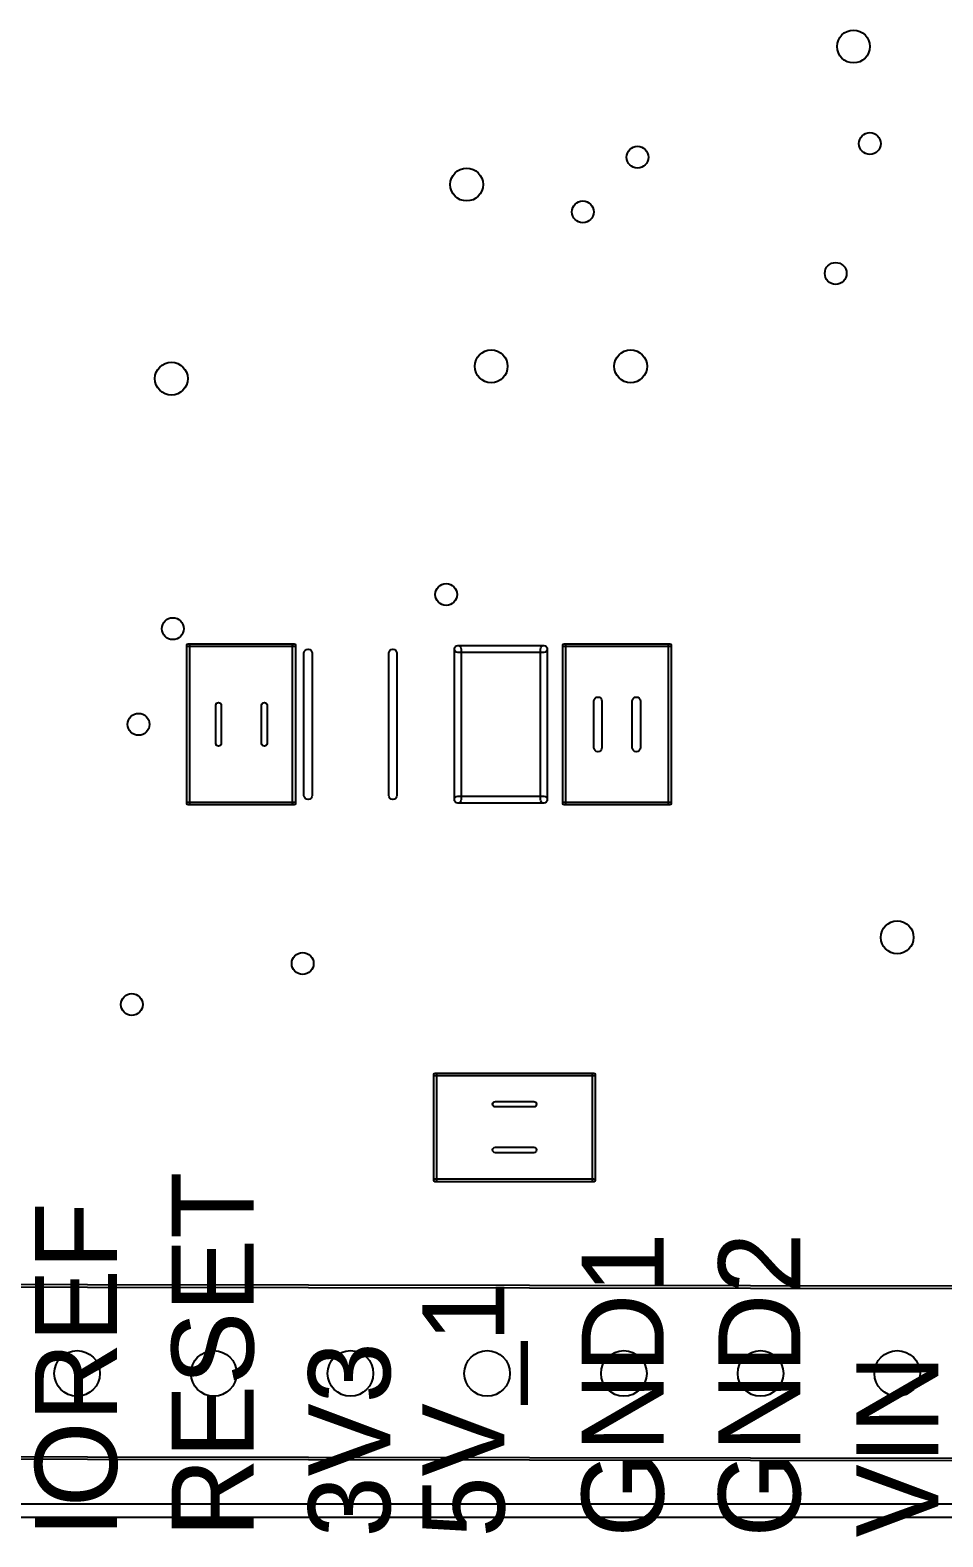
# Model space of a CAD drawing. Header units: inches. Extents: x -0.9 to 3.36, y -0.26 to 2.11.
# Drawn here: x 0.52 to 1.188, y -0.262 to 0.841 of the extents above; entities that cross this region are included whole.
import ezdxf

# ---------------------------------------------------------------- set-up
doc = ezdxf.new("R2010")
doc.units = ezdxf.units.IN
doc.header["$MEASUREMENT"] = 0
for name, color, linetype, lineweight in [('114', 7, 'Continuous', 0), ('20', 7, 'Continuous', 0), ('39', 7, 'Continuous', 0), ('44', 7, 'Continuous', 0), ('51', 7, 'Continuous', 0)]:
    doc.layers.add(name, color=color, linetype=linetype, lineweight=lineweight)

msp = doc.modelspace()

# ---------------------------------------------------------------- linework, layer by layer
at = {"layer": '20', "color": 53, "lineweight": 25}
msp.add_open_spline([(3.2143, -0.2376), (3.2143, -0.2376), (-0.607, -0.2376), (-0.607, -0.2376), (-0.6098, -0.2376), (-0.612, -0.2398), (-0.612, -0.2426), (-0.612, -0.2453), (-0.6098, -0.2476), (-0.607, -0.2476), (-0.607, -0.2476), (3.2143, -0.2476), (3.2143, -0.2476), (3.217, -0.2476), (3.2193, -0.2453), (3.2193, -0.2426), (3.2193, -0.2398), (3.217, -0.2376), (3.2143, -0.2376)], degree=3, knots=[0, 0, 0, 0, 1, 1, 1, 2, 2, 2, 3, 3, 3, 4, 4, 4, 5, 5, 5, 6, 6, 6, 6], dxfattribs=at)
at = {"layer": '39', "color": 12, "lineweight": 25}
for points in [[(0.6369, 0.2749), (0.6369, 0.2749), (0.6369, 0.3909), (0.6369, 0.3909), (0.6369, 0.3915), (0.6365, 0.3919), (0.6359, 0.3919), (0.6354, 0.3919), (0.6349, 0.3915), (0.6349, 0.3909), (0.6349, 0.3909), (0.6349, 0.2749), (0.6349, 0.2749), (0.6349, 0.2744), (0.6354, 0.2739), (0.6359, 0.2739), (0.6365, 0.2739), (0.6369, 0.2744), (0.6369, 0.2749)], [(0.6359, 0.3899), (0.6359, 0.3899), (0.7133, 0.3899), (0.7133, 0.3899), (0.7139, 0.3899), (0.7143, 0.3904), (0.7143, 0.3909), (0.7143, 0.3915), (0.7139, 0.3919), (0.7133, 0.3919), (0.7133, 0.3919), (0.6359, 0.3919), (0.6359, 0.3919), (0.6354, 0.3919), (0.6349, 0.3915), (0.6349, 0.3909), (0.6349, 0.3904), (0.6354, 0.3899), (0.6359, 0.3899)], [(0.7123, 0.3909), (0.7123, 0.3909), (0.7123, 0.2749), (0.7123, 0.2749), (0.7123, 0.2744), (0.7128, 0.2739), (0.7133, 0.2739), (0.7139, 0.2739), (0.7143, 0.2744), (0.7143, 0.2749), (0.7143, 0.2749), (0.7143, 0.3909), (0.7143, 0.3909), (0.7143, 0.3915), (0.7139, 0.3919), (0.7133, 0.3919), (0.7128, 0.3919), (0.7123, 0.3915), (0.7123, 0.3909)], [(0.9119, 0.2749), (0.9119, 0.2749), (0.9119, 0.3909), (0.9119, 0.3909), (0.9119, 0.3915), (0.9115, 0.3919), (0.9109, 0.3919), (0.9104, 0.3919), (0.9099, 0.3915), (0.9099, 0.3909), (0.9099, 0.3909), (0.9099, 0.2749), (0.9099, 0.2749), (0.9099, 0.2744), (0.9104, 0.2739), (0.9109, 0.2739), (0.9115, 0.2739), (0.9119, 0.2744), (0.9119, 0.2749)], [(0.9109, 0.3899), (0.9109, 0.3899), (0.9883, 0.3899), (0.9883, 0.3899), (0.9889, 0.3899), (0.9893, 0.3904), (0.9893, 0.3909), (0.9893, 0.3915), (0.9889, 0.3919), (0.9883, 0.3919), (0.9883, 0.3919), (0.9109, 0.3919), (0.9109, 0.3919), (0.9104, 0.3919), (0.9099, 0.3915), (0.9099, 0.3909), (0.9099, 0.3904), (0.9104, 0.3899), (0.9109, 0.3899)], [(0.9873, 0.3909), (0.9873, 0.3909), (0.9873, 0.2749), (0.9873, 0.2749), (0.9873, 0.2744), (0.9878, 0.2739), (0.9883, 0.2739), (0.9889, 0.2739), (0.9893, 0.2744), (0.9893, 0.2749), (0.9893, 0.2749), (0.9893, 0.3909), (0.9893, 0.3909), (0.9893, 0.3915), (0.9889, 0.3919), (0.9883, 0.3919), (0.9878, 0.3919), (0.9873, 0.3915), (0.9873, 0.3909)], [(0.7133, 0.2759), (0.7133, 0.2759), (0.6359, 0.2759), (0.6359, 0.2759), (0.6354, 0.2759), (0.6349, 0.2755), (0.6349, 0.2749), (0.6349, 0.2744), (0.6354, 0.2739), (0.6359, 0.2739), (0.6359, 0.2739), (0.7133, 0.2739), (0.7133, 0.2739), (0.7139, 0.2739), (0.7143, 0.2744), (0.7143, 0.2749), (0.7143, 0.2755), (0.7139, 0.2759), (0.7133, 0.2759)], [(0.9883, 0.2759), (0.9883, 0.2759), (0.9109, 0.2759), (0.9109, 0.2759), (0.9104, 0.2759), (0.9099, 0.2755), (0.9099, 0.2749), (0.9099, 0.2744), (0.9104, 0.2739), (0.9109, 0.2739), (0.9109, 0.2739), (0.9883, 0.2739), (0.9883, 0.2739), (0.9889, 0.2739), (0.9893, 0.2744), (0.9893, 0.2749), (0.9893, 0.2755), (0.9889, 0.2759), (0.9883, 0.2759)], [(0.8166, 0.0756), (0.8166, 0.0756), (0.9326, 0.0756), (0.9326, 0.0756), (0.9332, 0.0756), (0.9336, 0.0761), (0.9336, 0.0766), (0.9336, 0.0772), (0.9332, 0.0776), (0.9326, 0.0776), (0.9326, 0.0776), (0.8166, 0.0776), (0.8166, 0.0776), (0.8161, 0.0776), (0.8156, 0.0772), (0.8156, 0.0766), (0.8156, 0.0761), (0.8161, 0.0756), (0.8166, 0.0756)], [(0.8176, -0.0008), (0.8176, -0.0008), (0.8176, 0.0766), (0.8176, 0.0766), (0.8176, 0.0772), (0.8172, 0.0776), (0.8166, 0.0776), (0.8161, 0.0776), (0.8156, 0.0772), (0.8156, 0.0766), (0.8156, 0.0766), (0.8156, -0.0008), (0.8156, -0.0008), (0.8156, -0.0013), (0.8161, -0.0018), (0.8166, -0.0018), (0.8172, -0.0018), (0.8176, -0.0013), (0.8176, -0.0008)], [(0.9316, 0.0766), (0.9316, 0.0766), (0.9316, -0.0008), (0.9316, -0.0008), (0.9316, -0.0013), (0.9321, -0.0018), (0.9326, -0.0018), (0.9332, -0.0018), (0.9336, -0.0013), (0.9336, -0.0008), (0.9336, -0.0008), (0.9336, 0.0766), (0.9336, 0.0766), (0.9336, 0.0772), (0.9332, 0.0776), (0.9326, 0.0776), (0.9321, 0.0776), (0.9316, 0.0772), (0.9316, 0.0766)], [(0.9326, 0.0002), (0.9326, 0.0002), (0.8166, 0.0002), (0.8166, 0.0002), (0.8161, 0.0002), (0.8156, -0.0002), (0.8156, -0.0008), (0.8156, -0.0013), (0.8161, -0.0018), (0.8166, -0.0018), (0.8166, -0.0018), (0.9326, -0.0018), (0.9326, -0.0018), (0.9332, -0.0018), (0.9336, -0.0013), (0.9336, -0.0008), (0.9336, -0.0002), (0.9332, 0.0002), (0.9326, 0.0002)], [(0.4003, -0.0789), (0.4003, -0.0789), (1.209, -0.0801), (1.209, -0.0801), (1.2095, -0.0801), (1.2099, -0.0796), (1.2099, -0.0791), (1.2099, -0.0785), (1.2095, -0.0781), (1.209, -0.0781), (1.209, -0.0781), (0.4003, -0.0769), (0.4003, -0.0769), (0.3998, -0.0769), (0.3993, -0.0774), (0.3993, -0.0779), (0.3993, -0.0784), (0.3998, -0.0789), (0.4003, -0.0789)], [(1.209, -0.2041), (1.209, -0.2041), (0.4003, -0.2029), (0.4003, -0.2029), (0.3998, -0.2029), (0.3993, -0.2033), (0.3993, -0.2039), (0.3993, -0.2044), (0.3998, -0.2049), (0.4003, -0.2049), (0.4003, -0.2049), (1.209, -0.206), (1.209, -0.206), (1.2095, -0.206), (1.2099, -0.2056), (1.2099, -0.2051), (1.2099, -0.2045), (1.2095, -0.2041), (1.209, -0.2041)]]:
    msp.add_open_spline(points, degree=3, knots=[0, 0, 0, 0, 1, 1, 1, 2, 2, 2, 3, 3, 3, 4, 4, 4, 5, 5, 5, 6, 6, 6, 6], dxfattribs=at)
at = {"layer": '44', "color": 254, "lineweight": 25}
for centre, radius in [((1.1226, 0.8289), 0.012), ((1.1346, 0.7579), 0.008), ((0.9646, 0.7479), 0.008), ((0.8396, 0.7279), 0.012), ((0.9246, 0.7079), 0.008), ((1.1096, 0.6629), 0.008), ((0.8576, 0.5949), 0.012), ((0.9596, 0.5949), 0.012), ((0.6236, 0.5859), 0.012), ((0.8246, 0.4279), 0.008), ((0.6246, 0.4029), 0.008), ((0.5996, 0.3329), 0.008), ((1.1546, 0.177), 0.012), ((0.7196, 0.1579), 0.008), ((0.5946, 0.1279), 0.008), ((0.5546, -0.1421), 0.0167), ((0.6546, -0.1421), 0.0167), ((0.7546, -0.1421), 0.0167), ((0.8546, -0.1421), 0.0167), ((0.9546, -0.1421), 0.0167), ((1.0546, -0.1421), 0.0167), ((1.1546, -0.1421), 0.0167)]:
    msp.add_circle(centre, radius, dxfattribs=at)
at = {"layer": '51', "color": 254, "lineweight": 25}
for points in [[(0.7206, 0.3849), (0.7206, 0.3849), (0.7206, 0.2809), (0.7206, 0.2809), (0.7206, 0.2793), (0.722, 0.2779), (0.7236, 0.2779), (0.7253, 0.2779), (0.7266, 0.2793), (0.7266, 0.2809), (0.7266, 0.2809), (0.7266, 0.3849), (0.7266, 0.3849), (0.7266, 0.3866), (0.7253, 0.3879), (0.7236, 0.3879), (0.722, 0.3879), (0.7206, 0.3866), (0.7206, 0.3849)], [(0.7826, 0.3849), (0.7826, 0.3849), (0.7826, 0.2809), (0.7826, 0.2809), (0.7826, 0.2793), (0.784, 0.2779), (0.7856, 0.2779), (0.7873, 0.2779), (0.7886, 0.2793), (0.7886, 0.2809), (0.7886, 0.2809), (0.7886, 0.3849), (0.7886, 0.3849), (0.7886, 0.3866), (0.7873, 0.3879), (0.7856, 0.3879), (0.784, 0.3879), (0.7826, 0.3866), (0.7826, 0.3849)], [(0.8356, 0.2778), (0.8356, 0.2778), (0.8356, 0.388), (0.8356, 0.388), (0.8356, 0.3894), (0.8345, 0.3905), (0.8331, 0.3905), (0.8318, 0.3905), (0.8306, 0.3894), (0.8306, 0.388), (0.8306, 0.388), (0.8306, 0.2778), (0.8306, 0.2778), (0.8306, 0.2764), (0.8318, 0.2753), (0.8331, 0.2753), (0.8345, 0.2753), (0.8356, 0.2764), (0.8356, 0.2778)], [(0.8331, 0.3855), (0.8331, 0.3855), (0.8961, 0.3855), (0.8961, 0.3855), (0.8975, 0.3855), (0.8986, 0.3867), (0.8986, 0.388), (0.8986, 0.3894), (0.8975, 0.3905), (0.8961, 0.3905), (0.8961, 0.3905), (0.8331, 0.3905), (0.8331, 0.3905), (0.8318, 0.3905), (0.8306, 0.3894), (0.8306, 0.388), (0.8306, 0.3867), (0.8318, 0.3855), (0.8331, 0.3855)], [(0.8936, 0.388), (0.8936, 0.388), (0.8936, 0.2778), (0.8936, 0.2778), (0.8936, 0.2764), (0.8948, 0.2753), (0.8961, 0.2753), (0.8975, 0.2753), (0.8986, 0.2764), (0.8986, 0.2778), (0.8986, 0.2778), (0.8986, 0.388), (0.8986, 0.388), (0.8986, 0.3894), (0.8975, 0.3905), (0.8961, 0.3905), (0.8948, 0.3905), (0.8936, 0.3894), (0.8936, 0.388)], [(0.9326, 0.3499), (0.9326, 0.3499), (0.9326, 0.3159), (0.9326, 0.3159), (0.9326, 0.3143), (0.934, 0.3129), (0.9356, 0.3129), (0.9373, 0.3129), (0.9386, 0.3143), (0.9386, 0.3159), (0.9386, 0.3159), (0.9386, 0.3499), (0.9386, 0.3499), (0.9386, 0.3516), (0.9373, 0.3529), (0.9356, 0.3529), (0.934, 0.3529), (0.9326, 0.3516), (0.9326, 0.3499)], [(0.9667, 0.3159), (0.9667, 0.3159), (0.9667, 0.3499), (0.9667, 0.3499), (0.9667, 0.3516), (0.9653, 0.3529), (0.9637, 0.3529), (0.962, 0.3529), (0.9607, 0.3516), (0.9607, 0.3499), (0.9607, 0.3499), (0.9607, 0.3159), (0.9607, 0.3159), (0.9607, 0.3143), (0.962, 0.3129), (0.9637, 0.3129), (0.9653, 0.3129), (0.9667, 0.3143), (0.9667, 0.3159)], [(0.6561, 0.3469), (0.6561, 0.3469), (0.6561, 0.3189), (0.6561, 0.3189), (0.6561, 0.3178), (0.657, 0.3169), (0.6581, 0.3169), (0.6592, 0.3169), (0.6601, 0.3178), (0.6601, 0.3189), (0.6601, 0.3189), (0.6601, 0.3469), (0.6601, 0.3469), (0.6601, 0.348), (0.6592, 0.3489), (0.6581, 0.3489), (0.657, 0.3489), (0.6561, 0.348), (0.6561, 0.3469)], [(0.6896, 0.3469), (0.6896, 0.3469), (0.6896, 0.3189), (0.6896, 0.3189), (0.6896, 0.3178), (0.6905, 0.3169), (0.6916, 0.3169), (0.6927, 0.3169), (0.6936, 0.3178), (0.6936, 0.3189), (0.6936, 0.3189), (0.6936, 0.3469), (0.6936, 0.3469), (0.6936, 0.348), (0.6927, 0.3489), (0.6916, 0.3489), (0.6905, 0.3489), (0.6896, 0.348), (0.6896, 0.3469)], [(0.8961, 0.2803), (0.8961, 0.2803), (0.8331, 0.2803), (0.8331, 0.2803), (0.8318, 0.2803), (0.8306, 0.2792), (0.8306, 0.2778), (0.8306, 0.2764), (0.8318, 0.2753), (0.8331, 0.2753), (0.8331, 0.2753), (0.8961, 0.2753), (0.8961, 0.2753), (0.8975, 0.2753), (0.8986, 0.2764), (0.8986, 0.2778), (0.8986, 0.2792), (0.8975, 0.2803), (0.8961, 0.2803)], [(0.8606, 0.0529), (0.8606, 0.0529), (0.8887, 0.0529), (0.8887, 0.0529), (0.8898, 0.0529), (0.8907, 0.0538), (0.8907, 0.0549), (0.8907, 0.056), (0.8898, 0.0569), (0.8887, 0.0569), (0.8887, 0.0569), (0.8606, 0.0569), (0.8606, 0.0569), (0.8595, 0.0569), (0.8586, 0.056), (0.8586, 0.0549), (0.8586, 0.0538), (0.8595, 0.0529), (0.8606, 0.0529)], [(0.8606, 0.0194), (0.8606, 0.0194), (0.8887, 0.0194), (0.8887, 0.0194), (0.8898, 0.0194), (0.8907, 0.0203), (0.8907, 0.0214), (0.8907, 0.0225), (0.8898, 0.0234), (0.8887, 0.0234), (0.8887, 0.0234), (0.8606, 0.0234), (0.8606, 0.0234), (0.8595, 0.0234), (0.8586, 0.0225), (0.8586, 0.0214), (0.8586, 0.0203), (0.8595, 0.0194), (0.8606, 0.0194)]]:
    msp.add_open_spline(points, degree=3, knots=[0, 0, 0, 0, 1, 1, 1, 2, 2, 2, 3, 3, 3, 4, 4, 4, 5, 5, 5, 6, 6, 6, 6], dxfattribs=at)

# ---------------------------------------------------------------- texts
at = {"layer": '114', "char_height": 0.2, "attachment_point": 7, "rotation": 90}
for s, insert in [('\\C1;\\FMyriad Pro|b0|i0|c1;\\H0.060000;\\W1.000000;RESET', (0.6846, -0.2621)), ('\\C1;\\FMyriad Pro|b0|i0|c1;\\H0.060000;\\W1.000000;IOREF', (0.5846, -0.2621)), ('\\C1;\\FMyriad Pro|b0|i0|c1;\\H0.060000;\\W1.000000;GND1', (0.9846, -0.2621)), ('\\C1;\\FMyriad Pro|b0|i0|c1;\\H0.060000;\\W1.000000;GND2', (1.0846, -0.2621)), ('\\C1;\\FMyriad Pro|b0|i0|c1;\\H0.060000;\\W1.000000;5V_1', (0.8846, -0.2621)), ('\\C1;\\FMyriad Pro|b0|i0|c1;\\H0.060000;\\W1.000000;3V3', (0.7846, -0.2621)), ('\\C1;\\FMyriad Pro|b0|i0|c1;\\H0.060000;\\W1.000000;VIN', (1.1846, -0.2621))]:
    msp.add_mtext(s, dxfattribs=dict(at, insert=insert))

doc.saveas('drawing.dxf')
